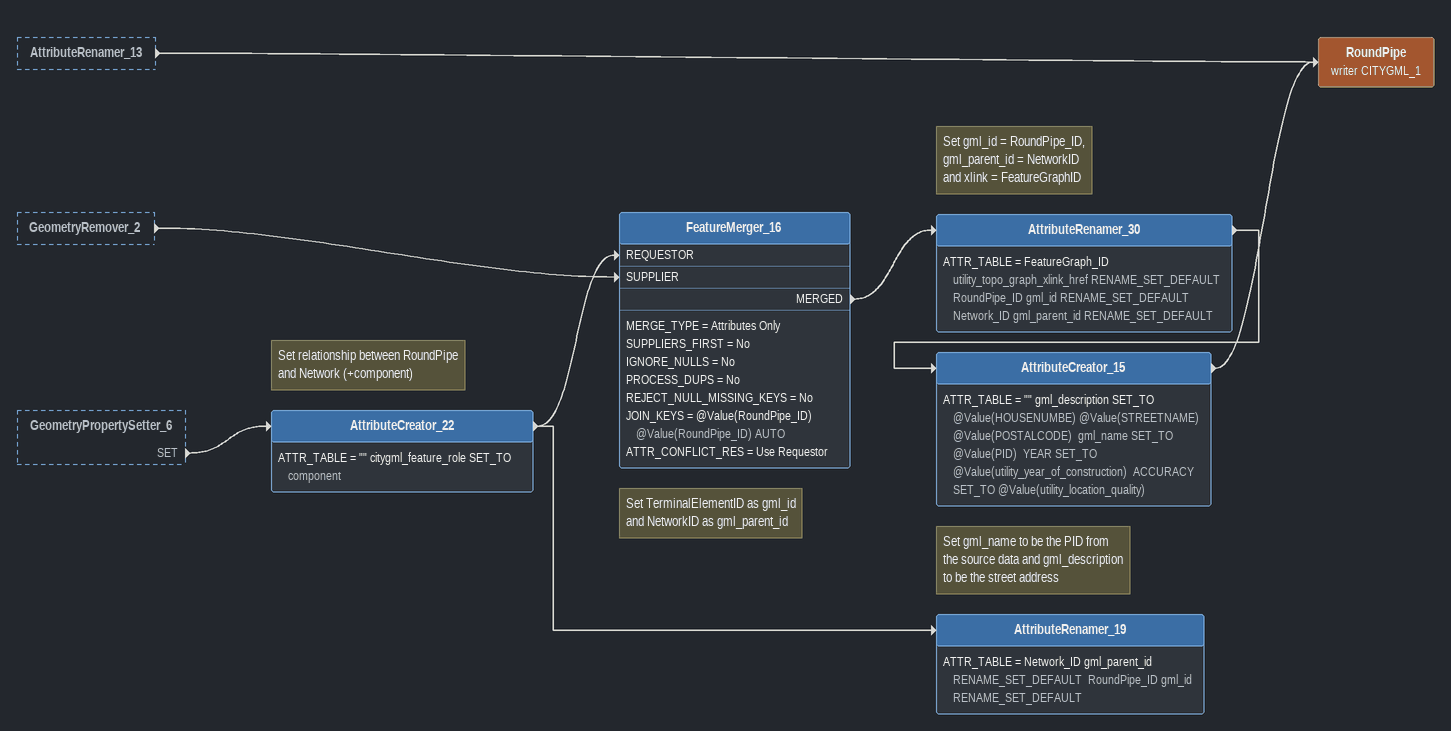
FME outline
AttributeRenamer_13 [outside]
    -> RoundPipe (writer CITYGML_1)
GeometryRemover_2 [outside]
    -> FeatureMerger_16 [SUPPLIER]
GeometryPropertySetter_6 [outside]
    SET -> AttributeCreator_22
Note: Set relationship between RoundPipe / and Network (+component)
AttributeCreator_22
    ATTR_TABLE = "" citygml_feature_role SET_TO component
    -> AttributeRenamer_19
    -> FeatureMerger_16 [REQUESTOR]
FeatureMerger_16
    MERGE_TYPE = Attributes Only
    SUPPLIERS_FIRST = No
    IGNORE_NULLS = No
    PROCESS_DUPS = No
    REJECT_NULL_MISSING_KEYS = No
    JOIN_KEYS = @Value(RoundPipe_ID) @Value(RoundPipe_ID) AUTO
    ATTR_CONFLICT_RES = Use Requestor
    MERGED -> AttributeRenamer_30
Note: Set gml_id = RoundPipe_ID, / gml_parent_id = NetworkID / and xlink = FeatureGraphID
AttributeRenamer_30
    ATTR_TABLE = FeatureGraph_ID utility_topo_graph_xlink_href RENAME_SET_DEFAULT  RoundPipe_ID gml_id RENAME_SET_DEFAULT  Network_ID gml_parent_id RENAME_SET_DEFAULT
    -> AttributeCreator_15
Note: Set gml_name to be the PID from / the source data and gml_description / to be the street address
AttributeCreator_15
    ATTR_TABLE = "" gml_description SET_TO @Value(HOUSENUMBE) @Value(STREETNAME) @Value(POSTALCODE)  gml_name SET_TO @Value(PID)  YEAR SET_TO @Value(utility_year_of_construction)  ACCURACY SET_TO @Value(utility_location_quality)
    -> RoundPipe (writer CITYGML_1)
Note: Set TerminalElementID as gml_id / and NetworkID as gml_parent_id
AttributeRenamer_19
    ATTR_TABLE = Network_ID gml_parent_id RENAME_SET_DEFAULT  RoundPipe_ID gml_id RENAME_SET_DEFAULT
RoundPipe (writer CITYGML_1)
